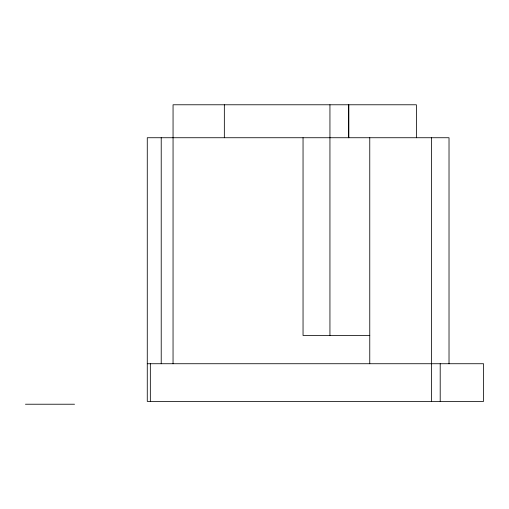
<?xml version="1.0" encoding="UTF-8"?>
<svg xmlns="http://www.w3.org/2000/svg" width="509" height="509" viewBox="0 0 509 509"><rect width="100%" height="100%" fill="white"/><g stroke="black" fill="none" stroke-linecap="round" stroke-linejoin="round"><path stroke-width="0.76" d="M369.763 335.482L303.046 335.482L303.046 137.735M147.273 363.731L483.55 363.731L483.55 401.397L147.273 401.397L147.273 137.735L449.021 137.735L449.021 363.731M25.45 404.222L74.53 404.222M440.202 363.731L440.202 401.397M431.594 137.735L431.594 401.397M416.381 137.735L416.381 104.778L173.06 104.778L173.047 363.731M369.763 137.735L369.763 363.731M329.94 104.778L329.94 335.482M224.342 104.778L224.342 137.735M161.219 137.735L161.219 363.731M150.34 363.731L150.34 401.397M348.735 137.735L348.735 104.778L348.729 137.735"/></g></svg>
